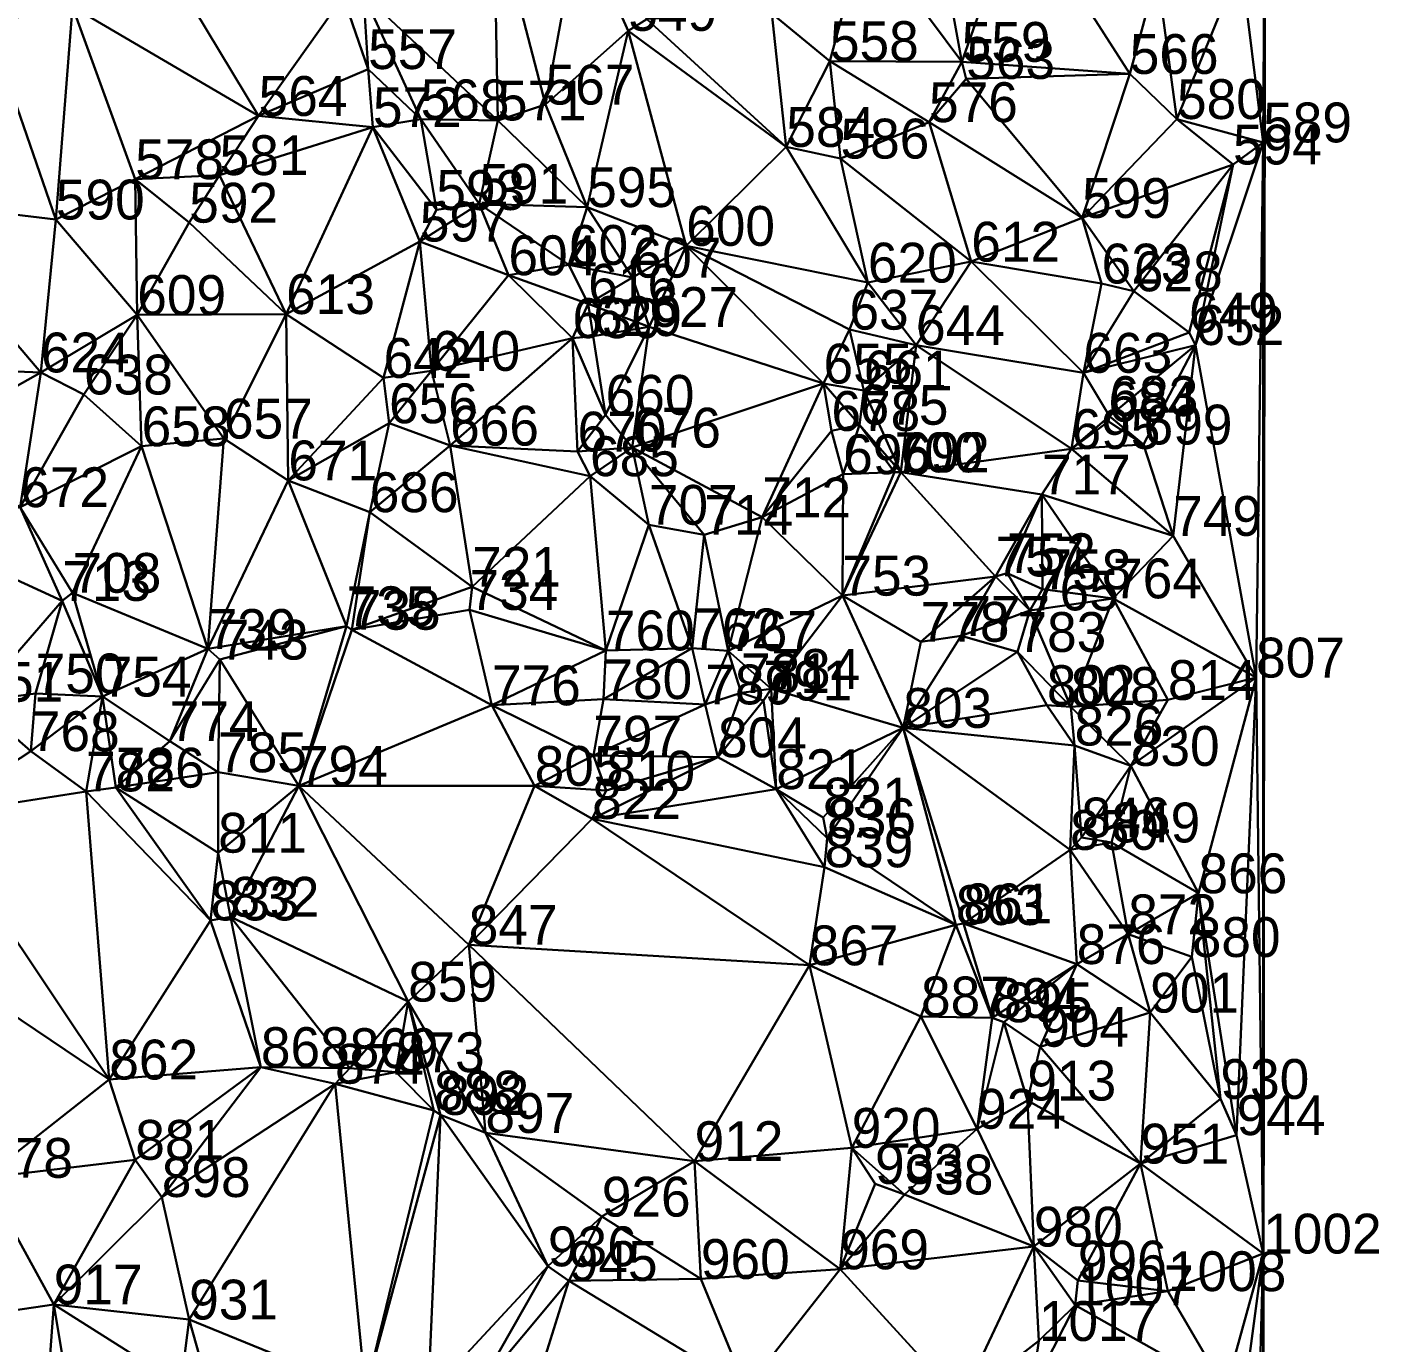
# Model space of a CAD drawing. Header units: metres. Extents: x 1121750 to 1121841, y 512624 to 512853.
# Drawn here: x 1121806.63 to 1121840.59, y 512720.29 to 512753.33 of the extents above; entities that cross this region are included whole.
import ezdxf

# ---------------------------------------------------------------- set-up
doc = ezdxf.new("R2010")
doc.units = ezdxf.units.M
doc.layers.add('shiti', color=10, linetype='CONTINUOUS')
doc.layers.add('zhuji', color=50, linetype='CONTINUOUS')

msp = doc.modelspace()

# ---------------------------------------------------------------- linework, layer by layer
for p in [(1121821.735, 512753.238, 210.84), (1121826.799, 512752.479, 210.84), (1121830.108, 512752.46, 210.75), (1121815.202, 512752.278, 211.09), (1121830.221, 512752.03, 210.74), (1121834.329, 512752.156, 210.65), (1121819.657, 512751.386, 210.89), (1121812.45, 512751.101, 211.16), (1121816.52, 512751.016, 211), (1121835.516, 512751.023, 210.75), (1121815.321, 512750.819, 211.16), (1121818.46, 512750.988, 210.89), (1121829.288, 512750.945, 210.79), (1121837.679, 512750.437, 210.7), (1121825.702, 512750.323, 211.02), (1121827.064, 512750.031, 210.88), (1121836.923, 512749.882, 210.69), (1121809.351, 512749.512, 211.31), (1121811.47, 512749.615, 211.13), (1121816.914, 512748.739, 211.01), (1121817.993, 512748.896, 210.97), (1121820.703, 512748.812, 210.88), (1121807.357, 512748.5, 211.43), (1121810.707, 512748.421, 211.23), (1121833.132, 512748.539, 210.8), (1121816.499, 512747.947, 211.07), (1121823.188, 512747.838, 211.04), (1121820.242, 512747.36, 211.03), (1121830.349, 512747.442, 210.83), (1121818.724, 512747.101, 211.02), (1121821.843, 512747.04, 210.92), (1121827.753, 512746.916, 211.03), (1121833.622, 512746.892, 210.82), (1121834.433, 512746.697, 210.71), (1121820.728, 512746.383, 211.13), (1121809.402, 512746.103, 211.35), (1121813.141, 512746.126, 211.23), (1121822.261, 512745.803, 210.9), (1121827.29, 512745.734, 211.12), (1121835.819, 512745.666, 210.74), (1121820.333, 512745.521, 211.17), (1121820.853, 512745.574, 211.09), (1121828.962, 512745.344, 210.87), (1121835.981, 512745.347, 210.74), (1121806.981, 512744.659, 211.52), (1121816.789, 512744.699, 211.14), (1121833.166, 512744.65, 210.82), (1121815.59, 512744.522, 211.13), (1121826.639, 512744.38, 211.17), (1121808.064, 512744.106, 211.47), (1121827.65, 512744.206, 210.98), (1121821.165, 512743.596, 211.02), (1121833.822, 512743.564, 210.8), (1121815.727, 512743.383, 211.22), (1121827.545, 512743.346, 211.04), (1121833.793, 512743.424, 210.85), (1121811.58, 512742.997, 211.45), (1121826.836, 512743.191, 211.24), (1121809.512, 512742.805, 211.46), (1121817.26, 512742.822, 211.15), (1121820.46, 512742.672, 211.13), (1121821.83, 512742.771, 211.06), (1121832.868, 512742.738, 210.87), (1121834.677, 512742.85, 210.84), (1121813.196, 512741.948, 211.32), (1121820.774, 512742.054, 211.16), (1121827.133, 512742.103, 211.15), (1121828.422, 512742.151, 210.96), (1121828.582, 512742.152, 210.92), (1121832.125, 512741.594, 210.88), (1121815.241, 512741.15, 211.32), (1121822.251, 512740.834, 211.22), (1121825.1, 512741.021, 211), (1121823.643, 512740.582, 211.06), (1121835.421, 512740.555, 210.89), (1121830.958, 512739.537, 211.11), (1121831.247, 512739.619, 211.06), (1121817.812, 512739.277, 211.25), (1121832.139, 512739.215, 210.93), (1121807.516, 512738.923, 211.88), (1121807.775, 512739.125, 211.72), (1121827.111, 512739.054, 211.04), (1121833.911, 512738.986, 210.9), (1121817.745, 512738.696, 211.31), (1121831.823, 512738.683, 211.04), (1121814.659, 512738.287, 211.34), (1121814.789, 512738.198, 211.33), (1121829.078, 512737.896, 211.19), (1121830.097, 512738.042, 211.35), (1121811.173, 512737.716, 211.56), (1121811.474, 512737.448, 211.5), (1121821.171, 512737.678, 211.41), (1121823.34, 512737.731, 211.2), (1121824.241, 512737.666, 211.14), (1121831.509, 512737.641, 211.13), (1121837.502, 512736.998, 210.93), (1121806.85, 512736.6, 211.77), (1121808.531, 512736.52, 211.71), (1121821.109, 512736.457, 211.3), (1121824.567, 512736.609, 211.2), (1121825.128, 512736.422, 211.11), (1121825.326, 512736.713, 211.07), (1121835.286, 512736.435, 210.96), (1121818.31, 512736.3, 211.3), (1121823.669, 512736.323, 211.27), (1121832.247, 512736.306, 211.15), (1121832.848, 512736.26, 210.99), (1121828.642, 512735.734, 211.06), (1121810.217, 512735.401, 211.67), (1121806.729, 512735.149, 211.95), (1121832.943, 512735.29, 211.11), (1121820.857, 512735.036, 211.25), (1121823.987, 512734.995, 211.44), (1121834.356, 512734.779, 211), (1121811.432, 512734.618, 211.6), (1121808.115, 512734.138, 211.83), (1121808.865, 512734.232, 211.82), (1121813.463, 512734.281, 211.59), (1121819.382, 512734.277, 211.3), (1121821.183, 512734.158, 211.23), (1121825.452, 512734.195, 211.39), (1121820.827, 512733.446, 211.42), (1121826.626, 512733.482, 211.17), (1121826.729, 512732.963, 211.25), (1121833.118, 512732.982, 211.14), (1121833.868, 512732.857, 211.08), (1121811.434, 512732.599, 211.78), (1121832.83, 512732.67, 211.19), (1121826.663, 512732.232, 211.29), (1121836.056, 512731.58, 211.04), (1121811.744, 512730.991, 211.96), (1121811.245, 512730.898, 211.94), (1121829.962, 512730.783, 211.15), (1121830.151, 512730.824, 211.16), (1121834.292, 512730.55, 211.25), (1121817.727, 512730.288, 211.58), (1121835.886, 512729.98, 211.17), (1121826.289, 512729.771, 211.38), (1121832.997, 512729.802, 211.43), (1121816.206, 512728.859, 211.66), (1121829.086, 512728.488, 211.33), (1121830.876, 512728.449, 211.22), (1121831.167, 512728.341, 211.28), (1121834.844, 512728.583, 211.24), (1121832.08, 512727.727, 211.26), (1121808.7, 512726.903, 212.2), (1121812.507, 512727.216, 212.03), (1121814.737, 512727.19, 211.91), (1121815.897, 512727.087, 211.73), (1121814.369, 512726.798, 211.96), (1121831.759, 512726.375, 211.37), (1121836.607, 512726.415, 211.2), (1121816.853, 512726.123, 211.69), (1121817.014, 512726.014, 211.67), (1121818.146, 512725.561, 211.79), (1121830.493, 512725.667, 211.47), (1121837.013, 512725.507, 211.16), (1121809.352, 512724.887, 212.3), (1121827.347, 512725.188, 211.32), (1121823.4, 512724.854, 211.49), (1121834.598, 512724.793, 211.25), (1121827.932, 512724.282, 211.36), (1121810.018, 512723.952, 212.31), (1121828.674, 512724.016, 211.38), (1121821.069, 512723.46, 211.61), (1121831.921, 512722.707, 211.3), (1121837.681, 512722.532, 211.19), (1121819.716, 512722.212, 211.79), (1121820.239, 512721.845, 211.74), (1121823.558, 512721.895, 211.56), (1121827.056, 512722.137, 211.5), (1121833.026, 512721.854, 211.23), (1121835.287, 512721.588, 211.4), (1121807.305, 512721.255, 212.59), (1121832.96, 512721.233, 211.26), (1121810.706, 512720.876, 212.49), (1121832.046, 512720.338, 211.31)]:
    msp.add_point(p)
at = {"layer": 'shiti'}
for points in [[(1121837.679, 512750.437), (1121837.729, 512758.565), (1121837.122, 512754.962), (1121837.679, 512750.437)], [(1121837.622, 512632.939), (1121837.729, 512758.565), (1121837.681, 512722.532), (1121837.622, 512632.939)], [(1121837.681, 512722.532), (1121837.729, 512758.565), (1121837.679, 512750.437), (1121837.681, 512722.532)], [(1121830.108, 512752.46), (1121831.543, 512756.508), (1121829.425, 512756.245), (1121830.108, 512752.46)], [(1121830.108, 512752.46), (1121834.329, 512752.156), (1121831.543, 512756.508), (1121830.108, 512752.46)], [(1121834.329, 512752.156), (1121835.014, 512754.689), (1121831.543, 512756.508), (1121834.329, 512752.156)], [(1121815.081, 512754.157), (1121818.46, 512750.988), (1121818.357, 512756.387), (1121815.081, 512754.157)], [(1121818.357, 512756.387), (1121819.657, 512751.386), (1121820.498, 512756), (1121818.357, 512756.387)], [(1121818.46, 512750.988), (1121819.657, 512751.386), (1121818.357, 512756.387), (1121818.46, 512750.988)], [(1121830.108, 512752.46), (1121829.425, 512756.245), (1121827.679, 512755.734), (1121830.108, 512752.46)], [(1121807.774, 512753.842), (1121812.45, 512751.101), (1121809.531, 512755.942), (1121807.774, 512753.842)], [(1121812.45, 512751.101), (1121814.571, 512754.104), (1121809.531, 512755.942), (1121812.45, 512751.101)], [(1121819.657, 512751.386), (1121821.735, 512753.238), (1121820.498, 512756), (1121819.657, 512751.386)], [(1121821.735, 512753.238), (1121822.203, 512753.531), (1121820.498, 512756), (1121821.735, 512753.238)], [(1121825.342, 512753.67), (1121826.799, 512752.479), (1121827.679, 512755.734), (1121825.342, 512753.67)], [(1121826.799, 512752.479), (1121830.108, 512752.46), (1121827.679, 512755.734), (1121826.799, 512752.479)], [(1121835.516, 512751.023), (1121837.122, 512754.962), (1121835.014, 512754.689), (1121835.516, 512751.023)], [(1121835.516, 512751.023), (1121837.679, 512750.437), (1121837.122, 512754.962), (1121835.516, 512751.023)], [(1121834.329, 512752.156), (1121835.516, 512751.023), (1121835.014, 512754.689), (1121834.329, 512752.156)], [(1121812.45, 512751.101), (1121815.202, 512752.278), (1121814.571, 512754.104), (1121812.45, 512751.101)], [(1121814.571, 512754.104), (1121815.202, 512752.278), (1121815.081, 512754.157), (1121814.571, 512754.104)], [(1121816.52, 512751.016), (1121818.46, 512750.988), (1121815.081, 512754.157), (1121816.52, 512751.016)], [(1121815.202, 512752.278), (1121816.52, 512751.016), (1121815.081, 512754.157), (1121815.202, 512752.278)], [(1121807.357, 512748.5), (1121807.774, 512753.842), (1121805.647, 512753.419), (1121807.357, 512748.5)], [(1121807.357, 512748.5), (1121809.351, 512749.512), (1121807.774, 512753.842), (1121807.357, 512748.5)], [(1121809.351, 512749.512), (1121812.45, 512751.101), (1121807.774, 512753.842), (1121809.351, 512749.512)], [(1121803.295, 512748.985), (1121807.357, 512748.5), (1121805.647, 512753.419), (1121803.295, 512748.985)], [(1121821.735, 512753.238), (1121825.702, 512750.323), (1121822.203, 512753.531), (1121821.735, 512753.238)], [(1121825.702, 512750.323), (1121825.342, 512753.67), (1121822.203, 512753.531), (1121825.702, 512750.323)], [(1121825.702, 512750.323), (1121826.799, 512752.479), (1121825.342, 512753.67), (1121825.702, 512750.323)], [(1121820.703, 512748.812), (1121821.735, 512753.238), (1121819.657, 512751.386), (1121820.703, 512748.812)], [(1121820.703, 512748.812), (1121823.188, 512747.838), (1121821.735, 512753.238), (1121820.703, 512748.812)], [(1121823.188, 512747.838), (1121825.702, 512750.323), (1121821.735, 512753.238), (1121823.188, 512747.838)], [(1121825.702, 512750.323), (1121827.064, 512750.031), (1121826.799, 512752.479), (1121825.702, 512750.323)], [(1121826.799, 512752.479), (1121829.288, 512750.945), (1121830.108, 512752.46), (1121826.799, 512752.479)], [(1121827.064, 512750.031), (1121829.288, 512750.945), (1121826.799, 512752.479), (1121827.064, 512750.031)], [(1121829.288, 512750.945), (1121830.221, 512752.03), (1121830.108, 512752.46), (1121829.288, 512750.945)], [(1121830.221, 512752.03), (1121834.329, 512752.156), (1121830.108, 512752.46), (1121830.221, 512752.03)], [(1121812.45, 512751.101), (1121815.321, 512750.819), (1121815.202, 512752.278), (1121812.45, 512751.101)], [(1121815.321, 512750.819), (1121816.52, 512751.016), (1121815.202, 512752.278), (1121815.321, 512750.819)], [(1121829.288, 512750.945), (1121833.132, 512748.539), (1121830.221, 512752.03), (1121829.288, 512750.945)], [(1121830.221, 512752.03), (1121833.132, 512748.539), (1121834.329, 512752.156), (1121830.221, 512752.03)], [(1121833.132, 512748.539), (1121835.516, 512751.023), (1121834.329, 512752.156), (1121833.132, 512748.539)], [(1121818.46, 512750.988), (1121820.703, 512748.812), (1121819.657, 512751.386), (1121818.46, 512750.988)], [(1121809.351, 512749.512), (1121811.47, 512749.615), (1121812.45, 512751.101), (1121809.351, 512749.512)], [(1121811.47, 512749.615), (1121815.321, 512750.819), (1121812.45, 512751.101), (1121811.47, 512749.615)], [(1121815.321, 512750.819), (1121816.914, 512748.739), (1121816.52, 512751.016), (1121815.321, 512750.819)], [(1121816.52, 512751.016), (1121817.993, 512748.896), (1121818.46, 512750.988), (1121816.52, 512751.016)], [(1121816.914, 512748.739), (1121817.993, 512748.896), (1121816.52, 512751.016), (1121816.914, 512748.739)], [(1121833.132, 512748.539), (1121836.923, 512749.882), (1121835.516, 512751.023), (1121833.132, 512748.539)], [(1121836.923, 512749.882), (1121837.679, 512750.437), (1121835.516, 512751.023), (1121836.923, 512749.882)], [(1121813.141, 512746.126), (1121815.321, 512750.819), (1121811.47, 512749.615), (1121813.141, 512746.126)], [(1121813.141, 512746.126), (1121816.499, 512747.947), (1121815.321, 512750.819), (1121813.141, 512746.126)], [(1121816.499, 512747.947), (1121816.914, 512748.739), (1121815.321, 512750.819), (1121816.499, 512747.947)], [(1121817.993, 512748.896), (1121820.703, 512748.812), (1121818.46, 512750.988), (1121817.993, 512748.896)], [(1121827.064, 512750.031), (1121830.349, 512747.442), (1121829.288, 512750.945), (1121827.064, 512750.031)], [(1121830.349, 512747.442), (1121833.132, 512748.539), (1121829.288, 512750.945), (1121830.349, 512747.442)], [(1121835.981, 512745.347), (1121837.679, 512750.437), (1121836.923, 512749.882), (1121835.981, 512745.347)], [(1121835.981, 512745.347), (1121837.502, 512736.998), (1121837.679, 512750.437), (1121835.981, 512745.347)], [(1121837.502, 512736.998), (1121837.681, 512722.532), (1121837.679, 512750.437), (1121837.502, 512736.998)], [(1121823.188, 512747.838), (1121827.753, 512746.916), (1121825.702, 512750.323), (1121823.188, 512747.838)], [(1121827.753, 512746.916), (1121827.064, 512750.031), (1121825.702, 512750.323), (1121827.753, 512746.916)], [(1121827.753, 512746.916), (1121830.349, 512747.442), (1121827.064, 512750.031), (1121827.753, 512746.916)], [(1121834.433, 512746.697), (1121836.923, 512749.882), (1121833.132, 512748.539), (1121834.433, 512746.697)], [(1121835.819, 512745.666), (1121836.923, 512749.882), (1121834.433, 512746.697), (1121835.819, 512745.666)], [(1121835.819, 512745.666), (1121835.981, 512745.347), (1121836.923, 512749.882), (1121835.819, 512745.666)], [(1121809.402, 512746.103), (1121809.351, 512749.512), (1121807.357, 512748.5), (1121809.402, 512746.103)], [(1121810.707, 512748.421), (1121811.47, 512749.615), (1121809.351, 512749.512), (1121810.707, 512748.421)], [(1121809.402, 512746.103), (1121810.707, 512748.421), (1121809.351, 512749.512), (1121809.402, 512746.103)], [(1121810.707, 512748.421), (1121813.141, 512746.126), (1121811.47, 512749.615), (1121810.707, 512748.421)], [(1121802.681, 512744.832), (1121806.981, 512744.659), (1121803.295, 512748.985), (1121802.681, 512744.832)], [(1121806.981, 512744.659), (1121807.357, 512748.5), (1121803.295, 512748.985), (1121806.981, 512744.659)], [(1121816.499, 512747.947), (1121817.993, 512748.896), (1121816.914, 512748.739), (1121816.499, 512747.947)], [(1121816.499, 512747.947), (1121818.724, 512747.101), (1121817.993, 512748.896), (1121816.499, 512747.947)], [(1121820.242, 512747.36), (1121820.703, 512748.812), (1121817.993, 512748.896), (1121820.242, 512747.36)], [(1121818.724, 512747.101), (1121820.242, 512747.36), (1121817.993, 512748.896), (1121818.724, 512747.101)], [(1121820.242, 512747.36), (1121821.843, 512747.04), (1121820.703, 512748.812), (1121820.242, 512747.36)], [(1121821.843, 512747.04), (1121823.188, 512747.838), (1121820.703, 512748.812), (1121821.843, 512747.04)], [(1121806.981, 512744.659), (1121809.402, 512746.103), (1121807.357, 512748.5), (1121806.981, 512744.659)], [(1121809.402, 512746.103), (1121813.141, 512746.126), (1121810.707, 512748.421), (1121809.402, 512746.103)], [(1121830.349, 512747.442), (1121833.622, 512746.892), (1121833.132, 512748.539), (1121830.349, 512747.442)], [(1121833.622, 512746.892), (1121834.433, 512746.697), (1121833.132, 512748.539), (1121833.622, 512746.892)], [(1121815.59, 512744.522), (1121816.499, 512747.947), (1121813.141, 512746.126), (1121815.59, 512744.522)], [(1121815.59, 512744.522), (1121816.789, 512744.699), (1121816.499, 512747.947), (1121815.59, 512744.522)], [(1121816.789, 512744.699), (1121818.724, 512747.101), (1121816.499, 512747.947), (1121816.789, 512744.699)], [(1121822.261, 512745.803), (1121823.188, 512747.838), (1121821.843, 512747.04), (1121822.261, 512745.803)], [(1121822.261, 512745.803), (1121826.639, 512744.38), (1121823.188, 512747.838), (1121822.261, 512745.803)], [(1121827.29, 512745.734), (1121827.753, 512746.916), (1121823.188, 512747.838), (1121827.29, 512745.734)], [(1121826.639, 512744.38), (1121827.29, 512745.734), (1121823.188, 512747.838), (1121826.639, 512744.38)], [(1121818.724, 512747.101), (1121820.728, 512746.383), (1121820.242, 512747.36), (1121818.724, 512747.101)], [(1121820.728, 512746.383), (1121821.843, 512747.04), (1121820.242, 512747.36), (1121820.728, 512746.383)], [(1121828.962, 512745.344), (1121830.349, 512747.442), (1121827.753, 512746.916), (1121828.962, 512745.344)], [(1121828.962, 512745.344), (1121833.166, 512744.65), (1121830.349, 512747.442), (1121828.962, 512745.344)], [(1121833.166, 512744.65), (1121833.622, 512746.892), (1121830.349, 512747.442), (1121833.166, 512744.65)], [(1121816.789, 512744.699), (1121820.333, 512745.521), (1121818.724, 512747.101), (1121816.789, 512744.699)], [(1121820.333, 512745.521), (1121820.728, 512746.383), (1121818.724, 512747.101), (1121820.333, 512745.521)], [(1121820.728, 512746.383), (1121822.261, 512745.803), (1121821.843, 512747.04), (1121820.728, 512746.383)], [(1121827.29, 512745.734), (1121828.962, 512745.344), (1121827.753, 512746.916), (1121827.29, 512745.734)], [(1121833.166, 512744.65), (1121834.433, 512746.697), (1121833.622, 512746.892), (1121833.166, 512744.65)], [(1121833.166, 512744.65), (1121835.819, 512745.666), (1121834.433, 512746.697), (1121833.166, 512744.65)], [(1121820.333, 512745.521), (1121820.853, 512745.574), (1121820.728, 512746.383), (1121820.333, 512745.521)], [(1121820.853, 512745.574), (1121822.261, 512745.803), (1121820.728, 512746.383), (1121820.853, 512745.574)], [(1121808.064, 512744.106), (1121809.402, 512746.103), (1121806.981, 512744.659), (1121808.064, 512744.106)], [(1121808.064, 512744.106), (1121809.512, 512742.805), (1121809.402, 512746.103), (1121808.064, 512744.106)], [(1121811.58, 512742.997), (1121813.141, 512746.126), (1121809.402, 512746.103), (1121811.58, 512742.997)], [(1121809.512, 512742.805), (1121811.58, 512742.997), (1121809.402, 512746.103), (1121809.512, 512742.805)], [(1121811.58, 512742.997), (1121813.196, 512741.948), (1121813.141, 512746.126), (1121811.58, 512742.997)], [(1121813.196, 512741.948), (1121815.59, 512744.522), (1121813.141, 512746.126), (1121813.196, 512741.948)], [(1121820.853, 512745.574), (1121821.165, 512743.596), (1121822.261, 512745.803), (1121820.853, 512745.574)], [(1121821.165, 512743.596), (1121821.83, 512742.771), (1121822.261, 512745.803), (1121821.165, 512743.596)], [(1121821.83, 512742.771), (1121826.639, 512744.38), (1121822.261, 512745.803), (1121821.83, 512742.771)], [(1121826.639, 512744.38), (1121827.65, 512744.206), (1121827.29, 512745.734), (1121826.639, 512744.38)], [(1121827.65, 512744.206), (1121828.962, 512745.344), (1121827.29, 512745.734), (1121827.65, 512744.206)], [(1121833.166, 512744.65), (1121835.981, 512745.347), (1121835.819, 512745.666), (1121833.166, 512744.65)], [(1121817.26, 512742.822), (1121820.333, 512745.521), (1121816.789, 512744.699), (1121817.26, 512742.822)], [(1121817.26, 512742.822), (1121820.46, 512742.672), (1121820.333, 512745.521), (1121817.26, 512742.822)], [(1121820.333, 512745.521), (1121821.165, 512743.596), (1121820.853, 512745.574), (1121820.333, 512745.521)], [(1121820.333, 512745.521), (1121820.46, 512742.672), (1121821.165, 512743.596), (1121820.333, 512745.521)], [(1121827.65, 512744.206), (1121828.582, 512742.152), (1121828.962, 512745.344), (1121827.65, 512744.206)], [(1121828.582, 512742.152), (1121832.868, 512742.738), (1121828.962, 512745.344), (1121828.582, 512742.152)], [(1121828.962, 512745.344), (1121832.868, 512742.738), (1121833.166, 512744.65), (1121828.962, 512745.344)], [(1121833.822, 512743.564), (1121835.981, 512745.347), (1121833.166, 512744.65), (1121833.822, 512743.564)], [(1121833.822, 512743.564), (1121834.677, 512742.85), (1121835.981, 512745.347), (1121833.822, 512743.564)], [(1121834.677, 512742.85), (1121835.421, 512740.555), (1121835.981, 512745.347), (1121834.677, 512742.85)], [(1121835.421, 512740.555), (1121837.502, 512736.998), (1121835.981, 512745.347), (1121835.421, 512740.555)], [(1121803.942, 512742.95), (1121806.981, 512744.659), (1121802.681, 512744.832), (1121803.942, 512742.95)], [(1121803.942, 512742.95), (1121806.462, 512741.276), (1121806.981, 512744.659), (1121803.942, 512742.95)], [(1121806.462, 512741.276), (1121808.064, 512744.106), (1121806.981, 512744.659), (1121806.462, 512741.276)], [(1121815.727, 512743.383), (1121816.789, 512744.699), (1121815.59, 512744.522), (1121815.727, 512743.383)], [(1121815.727, 512743.383), (1121817.26, 512742.822), (1121816.789, 512744.699), (1121815.727, 512743.383)], [(1121832.868, 512742.738), (1121833.822, 512743.564), (1121833.166, 512744.65), (1121832.868, 512742.738)], [(1121813.196, 512741.948), (1121815.727, 512743.383), (1121815.59, 512744.522), (1121813.196, 512741.948)], [(1121825.1, 512741.021), (1121826.639, 512744.38), (1121821.83, 512742.771), (1121825.1, 512741.021)], [(1121825.1, 512741.021), (1121826.836, 512743.191), (1121826.639, 512744.38), (1121825.1, 512741.021)], [(1121826.639, 512744.38), (1121827.545, 512743.346), (1121827.65, 512744.206), (1121826.639, 512744.38)], [(1121826.836, 512743.191), (1121827.545, 512743.346), (1121826.639, 512744.38), (1121826.836, 512743.191)], [(1121806.462, 512741.276), (1121809.512, 512742.805), (1121808.064, 512744.106), (1121806.462, 512741.276)], [(1121827.545, 512743.346), (1121828.582, 512742.152), (1121827.65, 512744.206), (1121827.545, 512743.346)], [(1121820.46, 512742.672), (1121821.83, 512742.771), (1121821.165, 512743.596), (1121820.46, 512742.672)], [(1121833.793, 512743.424), (1121833.822, 512743.564), (1121832.868, 512742.738), (1121833.793, 512743.424)], [(1121833.793, 512743.424), (1121834.677, 512742.85), (1121833.822, 512743.564), (1121833.793, 512743.424)], [(1121815.241, 512741.15), (1121815.727, 512743.383), (1121813.196, 512741.948), (1121815.241, 512741.15)], [(1121815.241, 512741.15), (1121817.26, 512742.822), (1121815.727, 512743.383), (1121815.241, 512741.15)], [(1121827.133, 512742.103), (1121827.545, 512743.346), (1121826.836, 512743.191), (1121827.133, 512742.103)], [(1121827.133, 512742.103), (1121828.422, 512742.151), (1121827.545, 512743.346), (1121827.133, 512742.103)], [(1121828.422, 512742.151), (1121828.582, 512742.152), (1121827.545, 512743.346), (1121828.422, 512742.151)], [(1121833.793, 512743.424), (1121832.868, 512742.738), (1121834.677, 512742.85), (1121833.793, 512743.424)], [(1121809.512, 512742.805), (1121811.173, 512737.716), (1121811.58, 512742.997), (1121809.512, 512742.805)], [(1121811.173, 512737.716), (1121813.196, 512741.948), (1121811.58, 512742.997), (1121811.173, 512737.716)], [(1121826.836, 512743.191), (1121825.1, 512741.021), (1121827.133, 512742.103), (1121826.836, 512743.191)], [(1121806.462, 512741.276), (1121807.775, 512739.125), (1121809.512, 512742.805), (1121806.462, 512741.276)], [(1121807.775, 512739.125), (1121811.173, 512737.716), (1121809.512, 512742.805), (1121807.775, 512739.125)], [(1121815.241, 512741.15), (1121817.812, 512739.277), (1121817.26, 512742.822), (1121815.241, 512741.15)], [(1121817.26, 512742.822), (1121820.774, 512742.054), (1121820.46, 512742.672), (1121817.26, 512742.822)], [(1121817.812, 512739.277), (1121820.774, 512742.054), (1121817.26, 512742.822), (1121817.812, 512739.277)], [(1121820.774, 512742.054), (1121821.83, 512742.771), (1121820.46, 512742.672), (1121820.774, 512742.054)], [(1121822.251, 512740.834), (1121821.83, 512742.771), (1121820.774, 512742.054), (1121822.251, 512740.834)], [(1121823.643, 512740.582), (1121825.1, 512741.021), (1121821.83, 512742.771), (1121823.643, 512740.582)], [(1121822.251, 512740.834), (1121823.643, 512740.582), (1121821.83, 512742.771), (1121822.251, 512740.834)], [(1121828.582, 512742.152), (1121832.125, 512741.594), (1121832.868, 512742.738), (1121828.582, 512742.152)], [(1121832.125, 512741.594), (1121835.421, 512740.555), (1121832.868, 512742.738), (1121832.125, 512741.594)], [(1121832.868, 512742.738), (1121835.421, 512740.555), (1121834.677, 512742.85), (1121832.868, 512742.738)], [(1121814.659, 512738.287), (1121813.196, 512741.948), (1121811.173, 512737.716), (1121814.659, 512738.287)], [(1121814.659, 512738.287), (1121815.241, 512741.15), (1121813.196, 512741.948), (1121814.659, 512738.287)], [(1121821.171, 512737.678), (1121820.774, 512742.054), (1121817.812, 512739.277), (1121821.171, 512737.678)], [(1121821.171, 512737.678), (1121822.251, 512740.834), (1121820.774, 512742.054), (1121821.171, 512737.678)], [(1121825.1, 512741.021), (1121827.111, 512739.054), (1121827.133, 512742.103), (1121825.1, 512741.021)], [(1121827.111, 512739.054), (1121830.958, 512739.537), (1121828.582, 512742.152), (1121827.111, 512739.054)], [(1121828.422, 512742.151), (1121827.111, 512739.054), (1121828.582, 512742.152), (1121828.422, 512742.151)], [(1121827.133, 512742.103), (1121827.111, 512739.054), (1121828.422, 512742.151), (1121827.133, 512742.103)], [(1121830.958, 512739.537), (1121832.125, 512741.594), (1121828.582, 512742.152), (1121830.958, 512739.537)], [(1121830.958, 512739.537), (1121831.247, 512739.619), (1121832.125, 512741.594), (1121830.958, 512739.537)], [(1121831.247, 512739.619), (1121832.139, 512739.215), (1121832.125, 512741.594), (1121831.247, 512739.619)], [(1121832.125, 512741.594), (1121833.911, 512738.986), (1121835.421, 512740.555), (1121832.125, 512741.594)], [(1121832.139, 512739.215), (1121833.911, 512738.986), (1121832.125, 512741.594), (1121832.139, 512739.215)], [(1121804.037, 512740.522), (1121807.516, 512738.923), (1121806.462, 512741.276), (1121804.037, 512740.522)], [(1121807.516, 512738.923), (1121807.775, 512739.125), (1121806.462, 512741.276), (1121807.516, 512738.923)], [(1121814.659, 512738.287), (1121814.789, 512738.198), (1121815.241, 512741.15), (1121814.659, 512738.287)], [(1121814.789, 512738.198), (1121817.812, 512739.277), (1121815.241, 512741.15), (1121814.789, 512738.198)], [(1121821.171, 512737.678), (1121823.34, 512737.731), (1121822.251, 512740.834), (1121821.171, 512737.678)], [(1121822.251, 512740.834), (1121823.34, 512737.731), (1121823.643, 512740.582), (1121822.251, 512740.834)], [(1121823.643, 512740.582), (1121824.241, 512737.666), (1121825.1, 512741.021), (1121823.643, 512740.582)], [(1121824.241, 512737.666), (1121827.111, 512739.054), (1121825.1, 512741.021), (1121824.241, 512737.666)], [(1121805.312, 512736.39), (1121807.516, 512738.923), (1121804.037, 512740.522), (1121805.312, 512736.39)], [(1121823.34, 512737.731), (1121824.241, 512737.666), (1121823.643, 512740.582), (1121823.34, 512737.731)], [(1121833.911, 512738.986), (1121837.502, 512736.998), (1121835.421, 512740.555), (1121833.911, 512738.986)], [(1121829.078, 512737.896), (1121830.958, 512739.537), (1121827.111, 512739.054), (1121829.078, 512737.896)], [(1121830.097, 512738.042), (1121830.958, 512739.537), (1121829.078, 512737.896), (1121830.097, 512738.042)], [(1121830.097, 512738.042), (1121831.823, 512738.683), (1121830.958, 512739.537), (1121830.097, 512738.042)], [(1121831.823, 512738.683), (1121831.247, 512739.619), (1121830.958, 512739.537), (1121831.823, 512738.683)], [(1121831.823, 512738.683), (1121832.139, 512739.215), (1121831.247, 512739.619), (1121831.823, 512738.683)], [(1121817.745, 512738.696), (1121817.812, 512739.277), (1121814.789, 512738.198), (1121817.745, 512738.696)], [(1121817.745, 512738.696), (1121821.171, 512737.678), (1121817.812, 512739.277), (1121817.745, 512738.696)], [(1121831.823, 512738.683), (1121833.911, 512738.986), (1121832.139, 512739.215), (1121831.823, 512738.683)], [(1121805.312, 512736.39), (1121806.85, 512736.6), (1121807.516, 512738.923), (1121805.312, 512736.39)], [(1121807.516, 512738.923), (1121806.85, 512736.6), (1121808.531, 512736.52), (1121807.516, 512738.923)], [(1121807.516, 512738.923), (1121808.531, 512736.52), (1121807.775, 512739.125), (1121807.516, 512738.923)], [(1121808.531, 512736.52), (1121811.173, 512737.716), (1121807.775, 512739.125), (1121808.531, 512736.52)], [(1121824.241, 512737.666), (1121825.326, 512736.713), (1121827.111, 512739.054), (1121824.241, 512737.666)], [(1121825.326, 512736.713), (1121828.642, 512735.734), (1121827.111, 512739.054), (1121825.326, 512736.713)], [(1121828.642, 512735.734), (1121829.078, 512737.896), (1121827.111, 512739.054), (1121828.642, 512735.734)], [(1121831.823, 512738.683), (1121832.848, 512736.26), (1121833.911, 512738.986), (1121831.823, 512738.683)], [(1121832.848, 512736.26), (1121835.286, 512736.435), (1121833.911, 512738.986), (1121832.848, 512736.26)], [(1121835.286, 512736.435), (1121837.502, 512736.998), (1121833.911, 512738.986), (1121835.286, 512736.435)], [(1121817.745, 512738.696), (1121814.789, 512738.198), (1121818.31, 512736.3), (1121817.745, 512738.696)], [(1121817.745, 512738.696), (1121818.31, 512736.3), (1121821.171, 512737.678), (1121817.745, 512738.696)], [(1121830.097, 512738.042), (1121831.509, 512737.641), (1121831.823, 512738.683), (1121830.097, 512738.042)], [(1121831.509, 512737.641), (1121832.848, 512736.26), (1121831.823, 512738.683), (1121831.509, 512737.641)], [(1121811.173, 512737.716), (1121811.474, 512737.448), (1121814.659, 512738.287), (1121811.173, 512737.716)], [(1121811.474, 512737.448), (1121813.463, 512734.281), (1121814.659, 512738.287), (1121811.474, 512737.448)], [(1121814.659, 512738.287), (1121813.463, 512734.281), (1121814.789, 512738.198), (1121814.659, 512738.287)], [(1121814.789, 512738.198), (1121813.463, 512734.281), (1121818.31, 512736.3), (1121814.789, 512738.198)], [(1121828.642, 512735.734), (1121831.509, 512737.641), (1121830.097, 512738.042), (1121828.642, 512735.734)], [(1121829.078, 512737.896), (1121828.642, 512735.734), (1121830.097, 512738.042), (1121829.078, 512737.896)], [(1121808.531, 512736.52), (1121810.217, 512735.401), (1121811.173, 512737.716), (1121808.531, 512736.52)], [(1121810.217, 512735.401), (1121811.474, 512737.448), (1121811.173, 512737.716), (1121810.217, 512735.401)], [(1121810.217, 512735.401), (1121811.432, 512734.618), (1121811.474, 512737.448), (1121810.217, 512735.401)], [(1121811.474, 512737.448), (1121811.432, 512734.618), (1121813.463, 512734.281), (1121811.474, 512737.448)], [(1121818.31, 512736.3), (1121821.109, 512736.457), (1121821.171, 512737.678), (1121818.31, 512736.3)], [(1121821.109, 512736.457), (1121823.669, 512736.323), (1121823.34, 512737.731), (1121821.109, 512736.457)], [(1121821.109, 512736.457), (1121823.34, 512737.731), (1121821.171, 512737.678), (1121821.109, 512736.457)], [(1121823.669, 512736.323), (1121824.241, 512737.666), (1121823.34, 512737.731), (1121823.669, 512736.323)], [(1121823.669, 512736.323), (1121824.567, 512736.609), (1121824.241, 512737.666), (1121823.669, 512736.323)], [(1121824.567, 512736.609), (1121825.326, 512736.713), (1121824.241, 512737.666), (1121824.567, 512736.609)], [(1121828.642, 512735.734), (1121832.247, 512736.306), (1121831.509, 512737.641), (1121828.642, 512735.734)], [(1121832.247, 512736.306), (1121832.848, 512736.26), (1121831.509, 512737.641), (1121832.247, 512736.306)], [(1121834.356, 512734.779), (1121836.056, 512731.58), (1121837.502, 512736.998), (1121834.356, 512734.779)], [(1121835.286, 512736.435), (1121834.356, 512734.779), (1121837.502, 512736.998), (1121835.286, 512736.435)], [(1121836.056, 512731.58), (1121837.013, 512725.507), (1121837.502, 512736.998), (1121836.056, 512731.58)], [(1121837.013, 512725.507), (1121837.681, 512722.532), (1121837.502, 512736.998), (1121837.013, 512725.507)], [(1121805.312, 512736.39), (1121806.729, 512735.149), (1121806.85, 512736.6), (1121805.312, 512736.39)], [(1121806.85, 512736.6), (1121806.729, 512735.149), (1121808.531, 512736.52), (1121806.85, 512736.6)], [(1121806.729, 512735.149), (1121808.115, 512734.138), (1121808.531, 512736.52), (1121806.729, 512735.149)], [(1121808.531, 512736.52), (1121808.115, 512734.138), (1121808.865, 512734.232), (1121808.531, 512736.52)], [(1121808.531, 512736.52), (1121808.865, 512734.232), (1121810.217, 512735.401), (1121808.531, 512736.52)], [(1121818.31, 512736.3), (1121820.857, 512735.036), (1121821.109, 512736.457), (1121818.31, 512736.3)], [(1121820.857, 512735.036), (1121823.669, 512736.323), (1121821.109, 512736.457), (1121820.857, 512735.036)], [(1121823.987, 512734.995), (1121824.567, 512736.609), (1121823.669, 512736.323), (1121823.987, 512734.995)], [(1121823.987, 512734.995), (1121825.128, 512736.422), (1121824.567, 512736.609), (1121823.987, 512734.995)], [(1121823.987, 512734.995), (1121825.452, 512734.195), (1121825.128, 512736.422), (1121823.987, 512734.995)], [(1121825.128, 512736.422), (1121825.326, 512736.713), (1121824.567, 512736.609), (1121825.128, 512736.422)], [(1121825.128, 512736.422), (1121825.452, 512734.195), (1121825.326, 512736.713), (1121825.128, 512736.422)], [(1121825.452, 512734.195), (1121828.642, 512735.734), (1121825.326, 512736.713), (1121825.452, 512734.195)], [(1121832.848, 512736.26), (1121834.356, 512734.779), (1121835.286, 512736.435), (1121832.848, 512736.26)], [(1121805.312, 512736.39), (1121804.26, 512733.534), (1121806.729, 512735.149), (1121805.312, 512736.39)], [(1121818.31, 512736.3), (1121813.463, 512734.281), (1121819.382, 512734.277), (1121818.31, 512736.3)], [(1121818.31, 512736.3), (1121819.382, 512734.277), (1121820.857, 512735.036), (1121818.31, 512736.3)], [(1121820.857, 512735.036), (1121823.987, 512734.995), (1121823.669, 512736.323), (1121820.857, 512735.036)], [(1121828.642, 512735.734), (1121832.943, 512735.29), (1121832.247, 512736.306), (1121828.642, 512735.734)], [(1121832.247, 512736.306), (1121832.943, 512735.29), (1121832.848, 512736.26), (1121832.247, 512736.306)], [(1121832.943, 512735.29), (1121834.356, 512734.779), (1121832.848, 512736.26), (1121832.943, 512735.29)], [(1121826.626, 512733.482), (1121828.642, 512735.734), (1121825.452, 512734.195), (1121826.626, 512733.482)], [(1121826.626, 512733.482), (1121826.729, 512732.963), (1121828.642, 512735.734), (1121826.626, 512733.482)], [(1121826.729, 512732.963), (1121829.962, 512730.783), (1121828.642, 512735.734), (1121826.729, 512732.963)], [(1121828.642, 512735.734), (1121832.83, 512732.67), (1121832.943, 512735.29), (1121828.642, 512735.734)], [(1121830.151, 512730.824), (1121832.83, 512732.67), (1121828.642, 512735.734), (1121830.151, 512730.824)], [(1121829.962, 512730.783), (1121830.151, 512730.824), (1121828.642, 512735.734), (1121829.962, 512730.783)], [(1121810.217, 512735.401), (1121808.865, 512734.232), (1121811.432, 512734.618), (1121810.217, 512735.401)], [(1121804.26, 512733.534), (1121808.115, 512734.138), (1121806.729, 512735.149), (1121804.26, 512733.534)], [(1121832.83, 512732.67), (1121833.118, 512732.982), (1121832.943, 512735.29), (1121832.83, 512732.67)], [(1121832.943, 512735.29), (1121833.118, 512732.982), (1121834.356, 512734.779), (1121832.943, 512735.29)], [(1121820.857, 512735.036), (1121819.382, 512734.277), (1121821.183, 512734.158), (1121820.857, 512735.036)], [(1121820.827, 512733.446), (1121825.452, 512734.195), (1121823.987, 512734.995), (1121820.827, 512733.446)], [(1121821.183, 512734.158), (1121820.827, 512733.446), (1121823.987, 512734.995), (1121821.183, 512734.158)], [(1121821.183, 512734.158), (1121823.987, 512734.995), (1121820.857, 512735.036), (1121821.183, 512734.158)], [(1121833.118, 512732.982), (1121833.868, 512732.857), (1121834.356, 512734.779), (1121833.118, 512732.982)], [(1121833.868, 512732.857), (1121836.056, 512731.58), (1121834.356, 512734.779), (1121833.868, 512732.857)], [(1121808.865, 512734.232), (1121811.434, 512732.599), (1121811.432, 512734.618), (1121808.865, 512734.232)], [(1121811.432, 512734.618), (1121811.434, 512732.599), (1121813.463, 512734.281), (1121811.432, 512734.618)], [(1121804.26, 512733.534), (1121808.7, 512726.903), (1121808.115, 512734.138), (1121804.26, 512733.534)], [(1121808.115, 512734.138), (1121811.245, 512730.898), (1121808.865, 512734.232), (1121808.115, 512734.138)], [(1121808.7, 512726.903), (1121811.245, 512730.898), (1121808.115, 512734.138), (1121808.7, 512726.903)], [(1121808.865, 512734.232), (1121811.245, 512730.898), (1121811.434, 512732.599), (1121808.865, 512734.232)], [(1121811.434, 512732.599), (1121811.744, 512730.991), (1121813.463, 512734.281), (1121811.434, 512732.599)], [(1121811.744, 512730.991), (1121816.206, 512728.859), (1121813.463, 512734.281), (1121811.744, 512730.991)], [(1121813.463, 512734.281), (1121817.727, 512730.288), (1121819.382, 512734.277), (1121813.463, 512734.281)], [(1121813.463, 512734.281), (1121816.206, 512728.859), (1121817.727, 512730.288), (1121813.463, 512734.281)], [(1121819.382, 512734.277), (1121817.727, 512730.288), (1121820.827, 512733.446), (1121819.382, 512734.277)], [(1121821.183, 512734.158), (1121819.382, 512734.277), (1121820.827, 512733.446), (1121821.183, 512734.158)], [(1121820.827, 512733.446), (1121826.663, 512732.232), (1121825.452, 512734.195), (1121820.827, 512733.446)], [(1121825.452, 512734.195), (1121826.729, 512732.963), (1121826.626, 512733.482), (1121825.452, 512734.195)], [(1121825.452, 512734.195), (1121826.663, 512732.232), (1121826.729, 512732.963), (1121825.452, 512734.195)], [(1121802.054, 512731.371), (1121808.7, 512726.903), (1121804.26, 512733.534), (1121802.054, 512731.371)], [(1121820.827, 512733.446), (1121817.727, 512730.288), (1121826.289, 512729.771), (1121820.827, 512733.446)], [(1121820.827, 512733.446), (1121826.289, 512729.771), (1121826.663, 512732.232), (1121820.827, 512733.446)], [(1121826.663, 512732.232), (1121829.962, 512730.783), (1121826.729, 512732.963), (1121826.663, 512732.232)], [(1121832.83, 512732.67), (1121833.868, 512732.857), (1121833.118, 512732.982), (1121832.83, 512732.67)], [(1121832.83, 512732.67), (1121834.292, 512730.55), (1121833.868, 512732.857), (1121832.83, 512732.67)], [(1121834.292, 512730.55), (1121836.056, 512731.58), (1121833.868, 512732.857), (1121834.292, 512730.55)], [(1121811.245, 512730.898), (1121811.744, 512730.991), (1121811.434, 512732.599), (1121811.245, 512730.898)], [(1121830.151, 512730.824), (1121832.997, 512729.802), (1121832.83, 512732.67), (1121830.151, 512730.824)], [(1121832.997, 512729.802), (1121834.292, 512730.55), (1121832.83, 512732.67), (1121832.997, 512729.802)], [(1121826.289, 512729.771), (1121829.962, 512730.783), (1121826.663, 512732.232), (1121826.289, 512729.771)], [(1121802.054, 512731.371), (1121805.556, 512724.434), (1121808.7, 512726.903), (1121802.054, 512731.371)], [(1121834.292, 512730.55), (1121835.886, 512729.98), (1121836.056, 512731.58), (1121834.292, 512730.55)], [(1121835.886, 512729.98), (1121836.607, 512726.415), (1121836.056, 512731.58), (1121835.886, 512729.98)], [(1121836.607, 512726.415), (1121837.013, 512725.507), (1121836.056, 512731.58), (1121836.607, 512726.415)], [(1121812.507, 512727.216), (1121811.744, 512730.991), (1121811.245, 512730.898), (1121812.507, 512727.216)], [(1121814.737, 512727.19), (1121816.206, 512728.859), (1121811.744, 512730.991), (1121814.737, 512727.19)], [(1121812.507, 512727.216), (1121814.737, 512727.19), (1121811.744, 512730.991), (1121812.507, 512727.216)], [(1121808.7, 512726.903), (1121812.507, 512727.216), (1121811.245, 512730.898), (1121808.7, 512726.903)], [(1121826.289, 512729.771), (1121829.086, 512728.488), (1121829.962, 512730.783), (1121826.289, 512729.771)], [(1121829.086, 512728.488), (1121830.876, 512728.449), (1121829.962, 512730.783), (1121829.086, 512728.488)], [(1121829.962, 512730.783), (1121830.876, 512728.449), (1121830.151, 512730.824), (1121829.962, 512730.783)], [(1121830.876, 512728.449), (1121832.997, 512729.802), (1121830.151, 512730.824), (1121830.876, 512728.449)], [(1121832.997, 512729.802), (1121834.844, 512728.583), (1121834.292, 512730.55), (1121832.997, 512729.802)], [(1121834.844, 512728.583), (1121835.886, 512729.98), (1121834.292, 512730.55), (1121834.844, 512728.583)], [(1121816.206, 512728.859), (1121818.146, 512725.561), (1121817.727, 512730.288), (1121816.206, 512728.859)], [(1121817.727, 512730.288), (1121823.4, 512724.854), (1121826.289, 512729.771), (1121817.727, 512730.288)], [(1121818.146, 512725.561), (1121823.4, 512724.854), (1121817.727, 512730.288), (1121818.146, 512725.561)], [(1121834.844, 512728.583), (1121836.607, 512726.415), (1121835.886, 512729.98), (1121834.844, 512728.583)], [(1121823.4, 512724.854), (1121827.347, 512725.188), (1121826.289, 512729.771), (1121823.4, 512724.854)], [(1121826.289, 512729.771), (1121827.347, 512725.188), (1121829.086, 512728.488), (1121826.289, 512729.771)], [(1121830.876, 512728.449), (1121831.167, 512728.341), (1121832.997, 512729.802), (1121830.876, 512728.449)], [(1121831.167, 512728.341), (1121832.08, 512727.727), (1121832.997, 512729.802), (1121831.167, 512728.341)], [(1121832.997, 512729.802), (1121832.08, 512727.727), (1121834.844, 512728.583), (1121832.997, 512729.802)], [(1121815.897, 512727.087), (1121816.206, 512728.859), (1121814.737, 512727.19), (1121815.897, 512727.087)], [(1121815.897, 512727.087), (1121816.853, 512726.123), (1121816.206, 512728.859), (1121815.897, 512727.087)], [(1121817.014, 512726.014), (1121818.146, 512725.561), (1121816.206, 512728.859), (1121817.014, 512726.014)], [(1121816.853, 512726.123), (1121817.014, 512726.014), (1121816.206, 512728.859), (1121816.853, 512726.123)], [(1121829.086, 512728.488), (1121827.347, 512725.188), (1121830.493, 512725.667), (1121829.086, 512728.488)], [(1121829.086, 512728.488), (1121830.493, 512725.667), (1121830.876, 512728.449), (1121829.086, 512728.488)], [(1121830.493, 512725.667), (1121831.167, 512728.341), (1121830.876, 512728.449), (1121830.493, 512725.667)], [(1121830.493, 512725.667), (1121831.759, 512726.375), (1121831.167, 512728.341), (1121830.493, 512725.667)], [(1121831.167, 512728.341), (1121831.759, 512726.375), (1121832.08, 512727.727), (1121831.167, 512728.341)], [(1121832.08, 512727.727), (1121834.598, 512724.793), (1121834.844, 512728.583), (1121832.08, 512727.727)], [(1121834.844, 512728.583), (1121834.598, 512724.793), (1121836.607, 512726.415), (1121834.844, 512728.583)], [(1121831.759, 512726.375), (1121834.598, 512724.793), (1121832.08, 512727.727), (1121831.759, 512726.375)], [(1121805.556, 512724.434), (1121809.352, 512724.887), (1121808.7, 512726.903), (1121805.556, 512724.434)], [(1121809.352, 512724.887), (1121812.507, 512727.216), (1121808.7, 512726.903), (1121809.352, 512724.887)], [(1121809.352, 512724.887), (1121810.018, 512723.952), (1121812.507, 512727.216), (1121809.352, 512724.887)], [(1121810.018, 512723.952), (1121814.369, 512726.798), (1121812.507, 512727.216), (1121810.018, 512723.952)], [(1121814.369, 512726.798), (1121814.737, 512727.19), (1121812.507, 512727.216), (1121814.369, 512726.798)], [(1121814.369, 512726.798), (1121815.897, 512727.087), (1121814.737, 512727.19), (1121814.369, 512726.798)], [(1121814.369, 512726.798), (1121816.853, 512726.123), (1121815.897, 512727.087), (1121814.369, 512726.798)], [(1121810.018, 512723.952), (1121810.706, 512720.876), (1121814.369, 512726.798), (1121810.018, 512723.952)], [(1121810.706, 512720.876), (1121815.137, 512719.064), (1121814.369, 512726.798), (1121810.706, 512720.876)], [(1121814.369, 512726.798), (1121815.137, 512719.064), (1121816.853, 512726.123), (1121814.369, 512726.798)], [(1121830.493, 512725.667), (1121831.921, 512722.707), (1121831.759, 512726.375), (1121830.493, 512725.667)], [(1121831.759, 512726.375), (1121831.921, 512722.707), (1121834.598, 512724.793), (1121831.759, 512726.375)], [(1121836.607, 512726.415), (1121834.598, 512724.793), (1121837.013, 512725.507), (1121836.607, 512726.415)], [(1121815.137, 512719.064), (1121817.014, 512726.014), (1121816.853, 512726.123), (1121815.137, 512719.064)], [(1121815.137, 512719.064), (1121816.707, 512718.974), (1121817.014, 512726.014), (1121815.137, 512719.064)], [(1121816.707, 512718.974), (1121819.716, 512722.212), (1121817.014, 512726.014), (1121816.707, 512718.974)], [(1121817.014, 512726.014), (1121819.716, 512722.212), (1121818.146, 512725.561), (1121817.014, 512726.014)], [(1121818.146, 512725.561), (1121821.069, 512723.46), (1121823.4, 512724.854), (1121818.146, 512725.561)], [(1121819.716, 512722.212), (1121821.069, 512723.46), (1121818.146, 512725.561), (1121819.716, 512722.212)], [(1121827.347, 512725.188), (1121828.674, 512724.016), (1121830.493, 512725.667), (1121827.347, 512725.188)], [(1121828.674, 512724.016), (1121831.921, 512722.707), (1121830.493, 512725.667), (1121828.674, 512724.016)], [(1121834.598, 512724.793), (1121837.681, 512722.532), (1121837.013, 512725.507), (1121834.598, 512724.793)], [(1121807.305, 512721.255), (1121809.352, 512724.887), (1121805.556, 512724.434), (1121807.305, 512721.255)], [(1121807.305, 512721.255), (1121810.018, 512723.952), (1121809.352, 512724.887), (1121807.305, 512721.255)], [(1121823.4, 512724.854), (1121827.056, 512722.137), (1121827.347, 512725.188), (1121823.4, 512724.854)], [(1121827.056, 512722.137), (1121827.932, 512724.282), (1121827.347, 512725.188), (1121827.056, 512722.137)], [(1121827.932, 512724.282), (1121828.674, 512724.016), (1121827.347, 512725.188), (1121827.932, 512724.282)], [(1121821.069, 512723.46), (1121823.558, 512721.895), (1121823.4, 512724.854), (1121821.069, 512723.46)], [(1121823.4, 512724.854), (1121823.558, 512721.895), (1121827.056, 512722.137), (1121823.4, 512724.854)], [(1121831.921, 512722.707), (1121833.026, 512721.854), (1121834.598, 512724.793), (1121831.921, 512722.707)], [(1121833.026, 512721.854), (1121835.287, 512721.588), (1121834.598, 512724.793), (1121833.026, 512721.854)], [(1121835.287, 512721.588), (1121837.681, 512722.532), (1121834.598, 512724.793), (1121835.287, 512721.588)], [(1121801.112, 512720.338), (1121807.305, 512721.255), (1121805.556, 512724.434), (1121801.112, 512720.338)], [(1121827.932, 512724.282), (1121827.056, 512722.137), (1121828.674, 512724.016), (1121827.932, 512724.282)], [(1121807.305, 512721.255), (1121810.706, 512720.876), (1121810.018, 512723.952), (1121807.305, 512721.255)], [(1121827.056, 512722.137), (1121831.921, 512722.707), (1121828.674, 512724.016), (1121827.056, 512722.137)], [(1121819.716, 512722.212), (1121820.239, 512721.845), (1121821.069, 512723.46), (1121819.716, 512722.212)], [(1121821.069, 512723.46), (1121820.239, 512721.845), (1121823.558, 512721.895), (1121821.069, 512723.46)], [(1121827.056, 512722.137), (1121830.085, 512718.826), (1121831.921, 512722.707), (1121827.056, 512722.137)], [(1121830.085, 512718.826), (1121832.046, 512720.338), (1121831.921, 512722.707), (1121830.085, 512718.826)], [(1121832.96, 512721.233), (1121833.026, 512721.854), (1121831.921, 512722.707), (1121832.96, 512721.233)], [(1121832.046, 512720.338), (1121832.96, 512721.233), (1121831.921, 512722.707), (1121832.046, 512720.338)], [(1121836.732, 512719.107), (1121837.681, 512722.532), (1121835.287, 512721.588), (1121836.732, 512719.107)], [(1121836.343, 512712.486), (1121837.054, 512699.263), (1121837.681, 512722.532), (1121836.343, 512712.486)], [(1121836.732, 512719.107), (1121836.343, 512712.486), (1121837.681, 512722.532), (1121836.732, 512719.107)], [(1121837.054, 512699.263), (1121837.629, 512690.358), (1121837.681, 512722.532), (1121837.054, 512699.263)], [(1121837.629, 512690.358), (1121837.622, 512632.939), (1121837.681, 512722.532), (1121837.629, 512690.358)], [(1121816.707, 512718.974), (1121817.926, 512719.071), (1121819.716, 512722.212), (1121816.707, 512718.974)], [(1121817.926, 512719.071), (1121820.239, 512721.845), (1121819.716, 512722.212), (1121817.926, 512719.071)], [(1121817.926, 512719.071), (1121819.111, 512718.229), (1121820.239, 512721.845), (1121817.926, 512719.071)], [(1121819.111, 512718.229), (1121824.694, 512719.133), (1121820.239, 512721.845), (1121819.111, 512718.229)], [(1121820.239, 512721.845), (1121824.694, 512719.133), (1121823.558, 512721.895), (1121820.239, 512721.845)], [(1121823.558, 512721.895), (1121824.694, 512719.133), (1121827.056, 512722.137), (1121823.558, 512721.895)], [(1121824.694, 512719.133), (1121830.085, 512718.826), (1121827.056, 512722.137), (1121824.694, 512719.133)], [(1121832.96, 512721.233), (1121835.287, 512721.588), (1121833.026, 512721.854), (1121832.96, 512721.233)], [(1121832.96, 512721.233), (1121836.732, 512719.107), (1121835.287, 512721.588), (1121832.96, 512721.233)], [(1121807.065, 512717.945), (1121807.305, 512721.255), (1121801.112, 512720.338), (1121807.065, 512717.945)], [(1121807.065, 512717.945), (1121807.876, 512717.83), (1121807.305, 512721.255), (1121807.065, 512717.945)], [(1121810.497, 512719.235), (1121810.706, 512720.876), (1121807.305, 512721.255), (1121810.497, 512719.235)], [(1121807.876, 512717.83), (1121810.497, 512719.235), (1121807.305, 512721.255), (1121807.876, 512717.83)], [(1121831.863, 512719.077), (1121836.732, 512719.107), (1121832.96, 512721.233), (1121831.863, 512719.077)], [(1121832.046, 512720.338), (1121831.863, 512719.077), (1121832.96, 512721.233), (1121832.046, 512720.338)], [(1121810.497, 512719.235), (1121811.32, 512718.711), (1121810.706, 512720.876), (1121810.497, 512719.235)], [(1121811.32, 512718.711), (1121815.137, 512719.064), (1121810.706, 512720.876), (1121811.32, 512718.711)], [(1121830.085, 512718.826), (1121831.863, 512719.077), (1121832.046, 512720.338), (1121830.085, 512718.826)]]:
    msp.add_lwpolyline(points, dxfattribs=at)

# ---------------------------------------------------------------- texts
at = {"layer": 'zhuji'}
for s, p in [('549', (1121821.735, 512753.238)), ('558', (1121826.799, 512752.479)), ('559', (1121830.108, 512752.46)), ('557', (1121815.202, 512752.278)), ('566', (1121834.329, 512752.156)), ('563', (1121830.221, 512752.03)), ('567', (1121819.657, 512751.386)), ('564', (1121812.45, 512751.101)), ('568', (1121816.52, 512751.016)), ('580', (1121835.516, 512751.023)), ('572', (1121815.321, 512750.819)), ('571', (1121818.46, 512750.988)), ('576', (1121829.288, 512750.945)), ('589', (1121837.679, 512750.437)), ('584', (1121825.702, 512750.323)), ('586', (1121827.064, 512750.031)), ('594', (1121836.923, 512749.882)), ('578', (1121809.351, 512749.512)), ('581', (1121811.47, 512749.615)), ('593', (1121816.914, 512748.739)), ('591', (1121817.993, 512748.896)), ('595', (1121820.703, 512748.812)), ('590', (1121807.357, 512748.5)), ('592', (1121810.707, 512748.421)), ('599', (1121833.132, 512748.539)), ('597', (1121816.499, 512747.947)), ('600', (1121823.188, 512747.838)), ('602', (1121820.242, 512747.36)), ('612', (1121830.349, 512747.442)), ('604', (1121818.724, 512747.101)), ('607', (1121821.843, 512747.04)), ('620', (1121827.753, 512746.916)), ('623', (1121833.622, 512746.892)), ('628', (1121834.433, 512746.697)), ('616', (1121820.728, 512746.383)), ('609', (1121809.402, 512746.103)), ('613', (1121813.141, 512746.126)), ('627', (1121822.261, 512745.803)), ('637', (1121827.29, 512745.734)), ('649', (1121835.819, 512745.666)), ('630', (1121820.333, 512745.521)), ('629', (1121820.853, 512745.574)), ('644', (1121828.962, 512745.344)), ('652', (1121835.981, 512745.347)), ('624', (1121806.981, 512744.659)), ('640', (1121816.789, 512744.699)), ('663', (1121833.166, 512744.65)), ('642', (1121815.59, 512744.522)), ('655', (1121826.639, 512744.38)), ('638', (1121808.064, 512744.106)), ('661', (1121827.65, 512744.206)), ('660', (1121821.165, 512743.596)), ('683', (1121833.822, 512743.564)), ('656', (1121815.727, 512743.383)), ('675', (1121827.545, 512743.346)), ('684', (1121833.793, 512743.424)), ('657', (1121811.58, 512742.997)), ('678', (1121826.836, 512743.191)), ('658', (1121809.512, 512742.805)), ('666', (1121817.26, 512742.822)), ('670', (1121820.46, 512742.672)), ('676', (1121821.83, 512742.771)), ('695', (1121832.868, 512742.738)), ('699', (1121834.677, 512742.85)), ('671', (1121813.196, 512741.948)), ('685', (1121820.774, 512742.054)), ('696', (1121827.133, 512742.103)), ('700', (1121828.422, 512742.151)), ('692', (1121828.582, 512742.152)), ('717', (1121832.125, 512741.594)), ('672', (1121806.462, 512741.276)), ('686', (1121815.241, 512741.15)), ('707', (1121822.251, 512740.834)), ('712', (1121825.1, 512741.021)), ('714', (1121823.643, 512740.582)), ('749', (1121835.421, 512740.555)), ('757', (1121830.958, 512739.537)), ('752', (1121831.247, 512739.619)), ('721', (1121817.812, 512739.277)), ('758', (1121832.139, 512739.215)), ('713', (1121807.516, 512738.923)), ('708', (1121807.775, 512739.125)), ('753', (1121827.111, 512739.054)), ('764', (1121833.911, 512738.986)), ('734', (1121817.745, 512738.696)), ('765', (1121831.823, 512738.683)), ('735', (1121814.659, 512738.287)), ('738', (1121814.789, 512738.198)), ('778', (1121829.078, 512737.896)), ('777', (1121830.097, 512738.042)), ('739', (1121811.173, 512737.716)), ('743', (1121811.474, 512737.448)), ('760', (1121821.171, 512737.678)), ('762', (1121823.34, 512737.731)), ('767', (1121824.241, 512737.666)), ('783', (1121831.509, 512737.641)), ('807', (1121837.502, 512736.998)), ('750', (1121806.85, 512736.6)), ('754', (1121808.531, 512736.52)), ('780', (1121821.109, 512736.457)), ('781', (1121824.567, 512736.609)), ('791', (1121825.128, 512736.422)), ('784', (1121825.326, 512736.713)), ('814', (1121835.286, 512736.435)), ('751', (1121805.312, 512736.39)), ('776', (1121818.31, 512736.3)), ('789', (1121823.669, 512736.323)), ('802', (1121832.247, 512736.306)), ('808', (1121832.848, 512736.26)), ('803', (1121828.642, 512735.734)), ('768', (1121806.729, 512735.149)), ('774', (1121810.217, 512735.401)), ('826', (1121832.943, 512735.29)), ('797', (1121820.857, 512735.036)), ('804', (1121823.987, 512734.995)), ('830', (1121834.356, 512734.779)), ('785', (1121811.432, 512734.618)), ('782', (1121808.115, 512734.138)), ('786', (1121808.865, 512734.232)), ('794', (1121813.463, 512734.281)), ('805', (1121819.382, 512734.277)), ('810', (1121821.183, 512734.158)), ('821', (1121825.452, 512734.195)), ('822', (1121820.827, 512733.446)), ('831', (1121826.626, 512733.482)), ('836', (1121826.729, 512732.963)), ('846', (1121833.118, 512732.982)), ('849', (1121833.868, 512732.857)), ('811', (1121811.434, 512732.599)), ('850', (1121832.83, 512732.67)), ('839', (1121826.663, 512732.232)), ('866', (1121836.056, 512731.58)), ('832', (1121811.744, 512730.991)), ('833', (1121811.245, 512730.898)), ('863', (1121829.962, 512730.783)), ('861', (1121830.151, 512730.824)), ('872', (1121834.292, 512730.55)), ('847', (1121817.727, 512730.288)), ('880', (1121835.886, 512729.98)), ('867', (1121826.289, 512729.771)), ('876', (1121832.997, 512729.802)), ('859', (1121816.206, 512728.859)), ('887', (1121829.086, 512728.488)), ('894', (1121830.876, 512728.449)), ('895', (1121831.167, 512728.341)), ('901', (1121834.844, 512728.583)), ('904', (1121832.08, 512727.727)), ('868', (1121812.507, 512727.216)), ('869', (1121814.737, 512727.19)), ('873', (1121815.897, 512727.087)), ('862', (1121808.7, 512726.903)), ('874', (1121814.369, 512726.798)), ('913', (1121831.759, 512726.375)), ('930', (1121836.607, 512726.415)), ('888', (1121816.853, 512726.123)), ('892', (1121817.014, 512726.014)), ('897', (1121818.146, 512725.561)), ('924', (1121830.493, 512725.667)), ('944', (1121837.013, 512725.507)), ('881', (1121809.352, 512724.887)), ('920', (1121827.347, 512725.188)), ('912', (1121823.4, 512724.854)), ('951', (1121834.598, 512724.793)), ('878', (1121805.556, 512724.434)), ('933', (1121827.932, 512724.282)), ('898', (1121810.018, 512723.952)), ('938', (1121828.674, 512724.016)), ('926', (1121821.069, 512723.46)), ('980', (1121831.921, 512722.707)), ('1002', (1121837.681, 512722.532)), ('936', (1121819.716, 512722.212)), ('945', (1121820.239, 512721.845)), ('960', (1121823.558, 512721.895)), ('969', (1121827.056, 512722.137)), ('996', (1121833.026, 512721.854)), ('1008', (1121835.287, 512721.588)), ('917', (1121807.305, 512721.255)), ('1007', (1121832.96, 512721.233)), ('931', (1121810.706, 512720.876)), ('1017', (1121832.046, 512720.338))]:
    msp.add_text(s, height=1, dxfattribs=at).set_placement(p)

doc.saveas('drawing.dxf')
